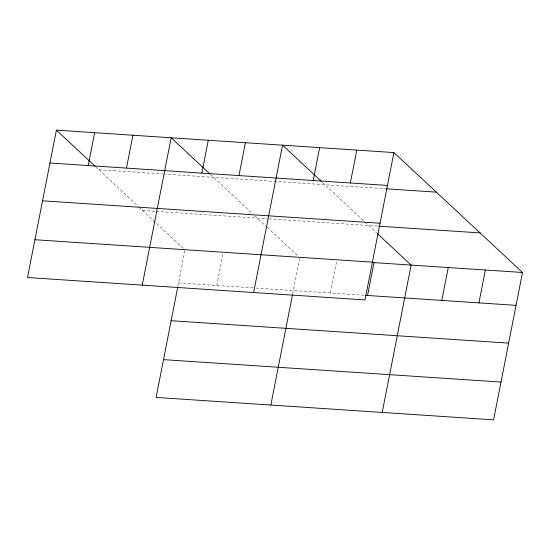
<?xml version="1.0" encoding="UTF-8"?>
<svg xmlns="http://www.w3.org/2000/svg" width="550" height="550" viewBox="0 0 550 550"><rect width="100%" height="100%" fill="white"/><g stroke="black" fill="none" stroke-linecap="round" stroke-linejoin="round"><path stroke-width="0.41" stroke-dasharray="2.75 2.06" d="M177.897 286.282L185.006 250.058M216.803 285.464L223.252 252.601M292.648 293.906L299.75 257.682M330.426 293.012L336.875 260.15M98.849 169.716L162.594 173.958M163.446 174.013L385.722 188.781M142.567 210.485L155.32 211.337M156.166 211.393L268.283 218.845M269.129 218.9L377.974 226.133M178.558 282.92L253.357 287.891M255.908 288.062L364.183 295.254M322.513 182.449L364.444 221.547M365.049 222.117L376.688 232.966M210.519 174.474L252.457 213.586M254.891 215.847L266.544 226.717M267.156 227.288L298.519 256.534M95.776 166.849L138.318 206.525M138.923 207.089L183.776 248.909"/><path stroke-width="0.82" d="M56.409 130.151L27.5 277.516L364.994 299.942L393.91 152.577L56.409 130.151L95.157 166.279M88.213 165.55L94.662 132.688M126.466 168.094L132.914 135.231M142.251 285.141L171.16 137.775L209.907 173.903M177.732 287.121L156.09 397.423L493.591 419.849L522.5 272.484L393.91 152.577M201.836 173.106L208.285 140.243M238.961 175.567L245.41 142.704M253.626 292.538L282.535 145.172L321.282 181.301M313.211 180.503L319.66 147.641M270.841 405.047L292.483 294.745M350.336 182.971L356.785 150.109M367.551 295.481L374 262.618M382.216 412.452L411.125 265.086L377.3 233.544M441.801 300.41L448.25 267.548M478.926 302.878L485.375 270.016M49.968 163.013L387.461 185.439M386.561 188.836L436.342 192.143M42.549 200.798L380.05 223.224M378.819 226.188L480.067 232.911M34.911 239.731L372.412 262.157M372.316 262.501L522.5 272.484M365.867 295.364L516.051 305.346M171.146 320.705L508.64 343.131M163.508 359.638L501.002 382.064"/></g></svg>
